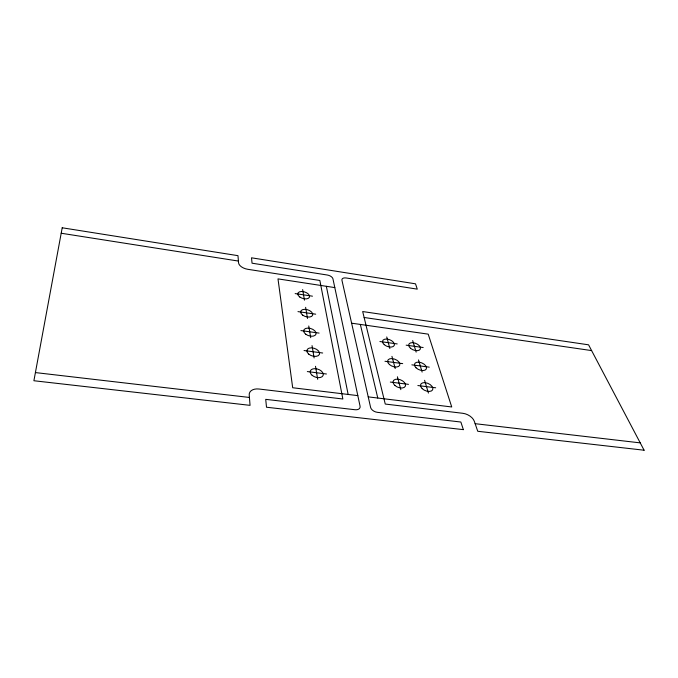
<?xml version="1.0" encoding="UTF-8"?>
<svg xmlns="http://www.w3.org/2000/svg" width="678" height="678" viewBox="0 0 678 678"><rect width="100%" height="100%" fill="white"/><g stroke="black" fill="none" stroke-linecap="round" stroke-linejoin="round"><path stroke-width="1.02" d="M35.409 372.578L249.428 397.452M475.142 423.691L640.235 442.878M357.823 395.621L292.684 387.748L277.988 278.878L334.813 287.599M368.222 396.876L451.734 406.961L428.216 334.144L351.611 323.177M307.337 371.578L326.432 373.993M390.325 382.061L408.461 384.35M417.86 385.536L435.683 387.791M304.049 350.534L322.669 353.009M384.985 361.272L402.69 363.62M411.86 364.84L429.267 367.145M300.93 330.576L319.092 333.093M379.909 341.526L397.198 343.924M406.164 345.17L423.165 347.526M297.973 311.617L315.694 314.177M364.128 317.49L591.614 350.594M295.159 293.591L312.465 296.176M61.198 233.24L238.41 261.064M412.682 340.576L416.148 352.128M418.487 359.925L422.131 372.069M424.598 380.282L428.428 393.071M386.748 336.941L389.85 348.526M391.943 356.357L395.206 368.552M397.41 376.799L400.842 389.647M360.357 324.431L377.773 398.028M326.355 286.302L348.153 394.452M302.659 289.582L304.439 300.176M305.634 307.337L307.498 318.465M308.761 325.991L310.719 337.695M312.041 345.611L314.109 357.95M315.507 366.298L317.685 379.307M62.207 227.783L33.9 380.739L250.063 405.351L249.216 394.935A10.712 6.949 16 0 1 259.038 389.019L342.856 399.003L319.863 280.48L247.86 269.319A9.034 4.873 15.1 0 1 238.554 262.827L237.97 255.665L62.207 227.783M463.354 429.64L266.505 407.224L265.717 399.35L355.094 409.741A6.212 3.924 21.1 0 0 360.069 406.173L332.94 278.819A5.263 2.814 18.2 0 0 327.313 275.022L252.055 263.2L251.513 257.81L415.521 283.828L417.267 289.142L346.221 277.988A5.229 2.78 18.9 0 0 341.932 280.226L370.595 407.41A6.178 3.865 22.2 0 0 377.417 412.334L460.862 422.03L463.354 429.64M644.1 450.217L477.753 431.276L474.303 421.267A10.128 6.06 26.1 0 0 462.845 413.3L385.248 404.054L362.679 311.549L588.572 344.822L644.1 450.217M312.151 375.324A6.772 4.17 18.7 0 0 323.075 375.519A6.772 4.17 18.7 0 0 314.99 368.663A6.772 4.17 18.7 0 0 312.151 375.324M308.727 354.119A6.594 3.958 18.3 0 0 319.389 354.425A6.594 3.958 18.3 0 0 311.524 347.848A6.594 3.958 18.3 0 0 308.727 354.119M305.812 334.271A6.424 3.754 17.9 0 0 315.982 334.152A6.424 3.754 17.9 0 0 307.82 328.093A6.424 3.754 17.9 0 0 305.812 334.271M302.719 315.168A6.263 3.568 17.6 0 0 312.651 315.151A6.263 3.568 17.6 0 0 304.71 309.321A6.263 3.568 17.6 0 0 302.719 315.168M299.778 297.006A6.119 3.39 17.4 0 0 309.49 297.083A6.119 3.39 17.4 0 0 301.752 291.472A6.119 3.39 17.4 0 0 299.778 297.006M384.231 344.653A6.272 3.576 21.3 0 0 394.24 345.475A6.272 3.576 21.3 0 0 386.909 339.059A6.272 3.576 21.3 0 0 384.231 344.653M389.426 364.518A6.433 3.754 21.9 0 0 399.673 365.289A6.433 3.754 21.9 0 0 392.121 358.594A6.433 3.754 21.9 0 0 389.426 364.518M394.901 385.451A6.611 3.958 22.6 0 0 405.393 386.146A6.611 3.958 22.6 0 0 397.605 379.155A6.611 3.958 22.6 0 0 394.901 385.451M422.148 388.613A6.568 3.873 23.7 0 0 432.632 389.833A6.568 3.873 23.7 0 0 425.301 382.672A6.568 3.873 23.7 0 0 422.148 388.613M416.029 367.79A6.39 3.687 23 0 0 426.267 369.052A6.39 3.687 23 0 0 419.157 362.196A6.39 3.687 23 0 0 416.029 367.79M410.504 348.272A6.229 3.509 22.3 0 0 420.326 349.077A6.229 3.509 22.3 0 0 412.91 342.687A6.229 3.509 22.3 0 0 410.504 348.272"/></g></svg>
